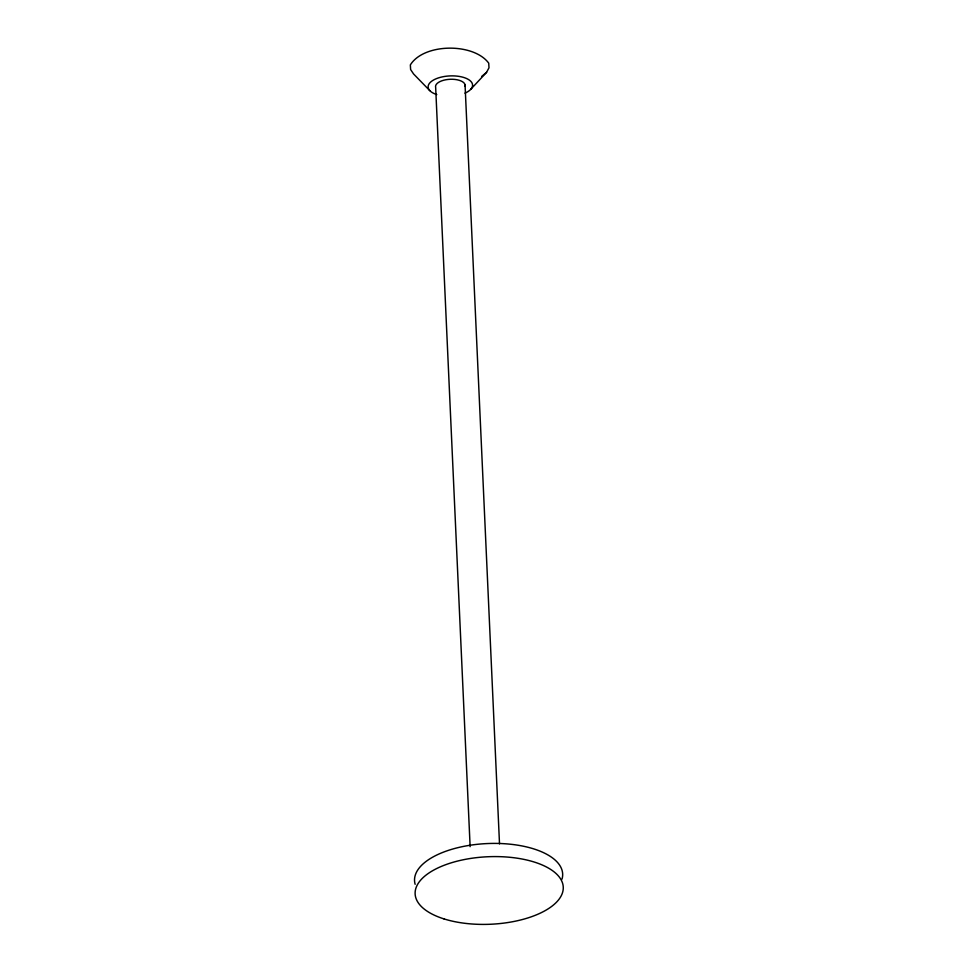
<?xml version="1.0" encoding="UTF-8"?>
<svg xmlns="http://www.w3.org/2000/svg" width="973" height="973" viewBox="0 0 973 973"><rect width="100%" height="100%" fill="white"/><g stroke="black" fill="none" stroke-linecap="round" stroke-linejoin="round"><path stroke-width="1.46" d="M470.859 89.2L486.585 72.318L488.993 67.782L488.726 63.16C473.681 42.715 423.96 43.019 410.351 64.899L410.618 69.533L413.549 73.936L429.798 90.635M481.659 76.441L486.585 72.318M465.045 84.639L499.514 843.883M470.129 846.668L435.661 87.436A14.826 6.75 -2.6 0 1 450.377 79.275A14.826 6.75 -2.6 0 1 465.033 86.402M415.143 884.299A74.13 33.775 -2.6 0 1 488.75 843.506A74.13 33.775 -2.6 0 1 562.017 879.154M436.792 94.563A22.245 10.131 -2.6 0 1 433.678 79.932A22.245 10.131 -2.6 0 1 466.103 78.314A22.245 10.131 -2.6 0 1 464.96 93.153M443.98 918.901A74.13 33.775 -2.6 0 0 562.613 892.338A74.13 33.775 -2.6 0 0 460.983 860.254A74.13 33.775 -2.6 0 0 443.98 918.901"/></g></svg>
